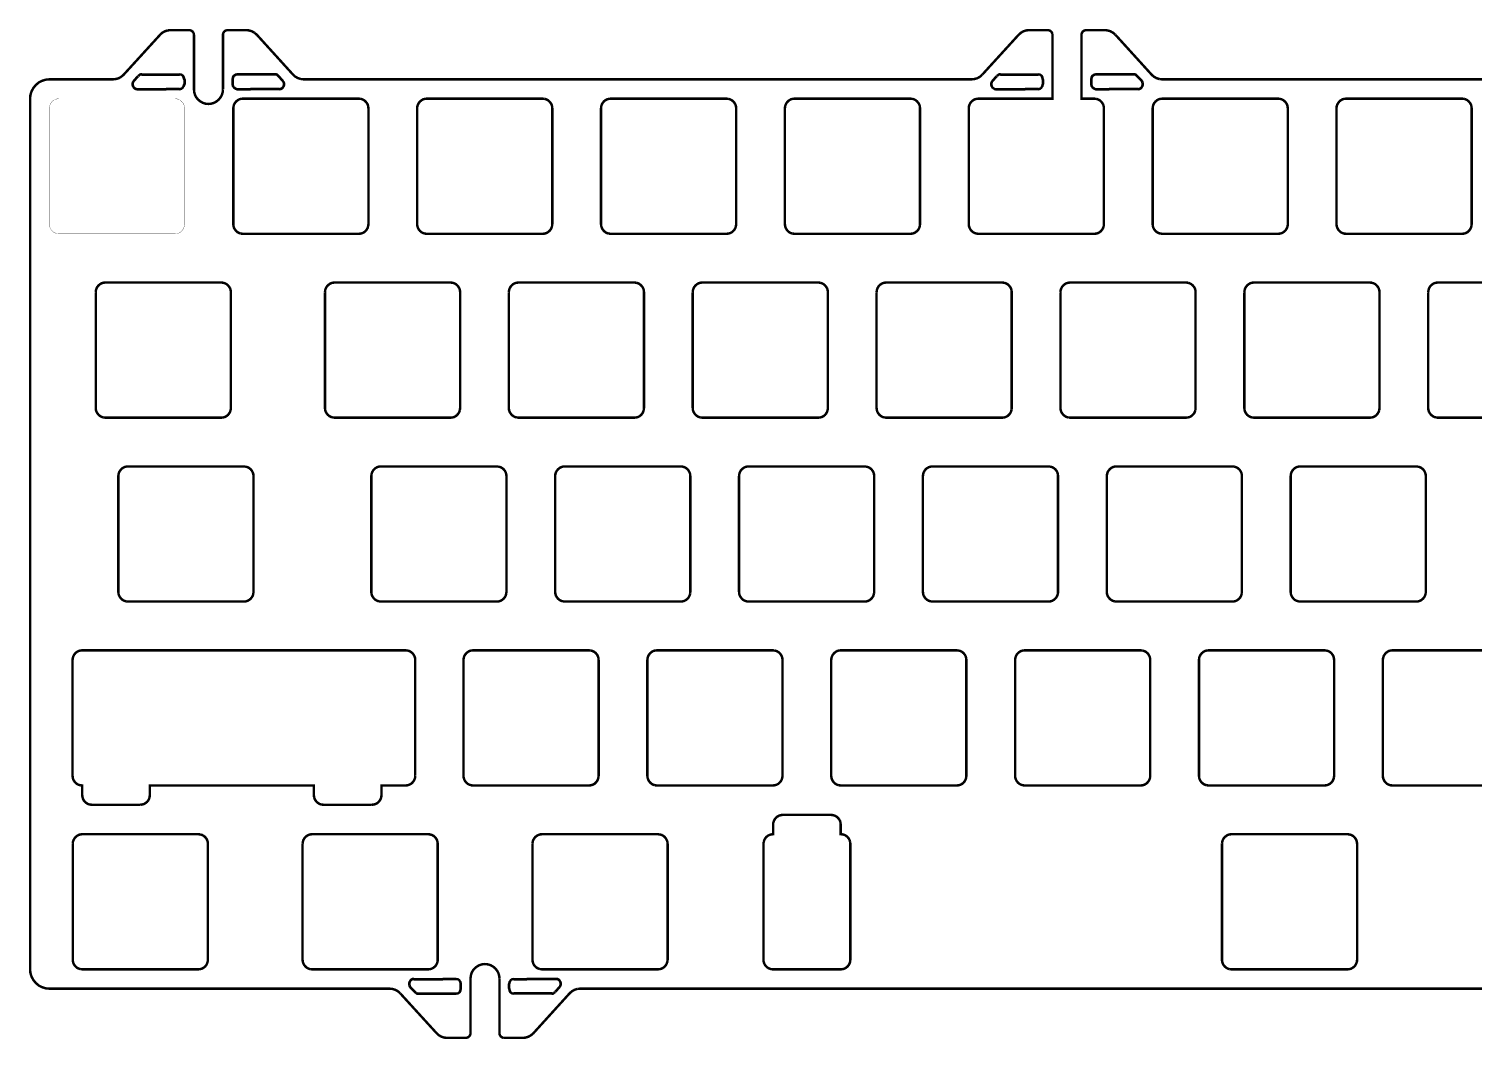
# Model space of a CAD drawing. Header units: millimetres. Extents: x -9 to 695, y -239 to 113.
# Drawn here: x 390.7 to 540.3, y -105.1 to -0.4 of the extents above; entities that cross this region are included whole.
import ezdxf

# ---------------------------------------------------------------- set-up
doc = ezdxf.new("R2010")
doc.units = ezdxf.units.MM
doc.layers.add('Board Outline Layer', color=6, linetype='Continuous', true_color=0xff00ff)

msp = doc.modelspace()

# ---------------------------------------------------------------- linework, layer by layer
at = {"layer": 'Board Outline Layer', "lineweight": 50}
for p, q in [((401.56, -5.81), (402.02, -5.31)), ((402.39, -5.15), (406.31, -5.15)), ((406.81, -5.65), (406.81, -6.15)), ((411.79, -5.65), (411.79, -6.15)), ((416.21, -5.15), (412.29, -5.15)), ((417.03, -5.81), (416.58, -5.31)), ((490.53, -5.81), (490.98, -5.31)), ((491.35, -5.15), (495.27, -5.15)), ((495.77, -5.65), (495.77, -6.15)), ((500.75, -5.65), (500.75, -6.15)), ((505.17, -5.15), (501.25, -5.15)), ((506, -5.81), (505.54, -5.31)), ((401.93, -6.65), (404.94, -6.65)), ((406.31, -6.65), (404.94, -6.65)), ((412.29, -6.65), (413.65, -6.65)), ((416.66, -6.65), (413.65, -6.65)), ((490.9, -6.65), (493.91, -6.65)), ((495.27, -6.65), (493.91, -6.65)), ((501.25, -6.65), (502.62, -6.65)), ((505.63, -6.65), (502.62, -6.65)), ((430.22, -99.69), (430.68, -100.19)), ((430.59, -98.85), (433.6, -98.85)), ((434.97, -98.85), (433.6, -98.85)), ((435.47, -99.85), (435.47, -99.35)), ((440.45, -99.85), (440.45, -99.35)), ((440.95, -98.85), (442.31, -98.85)), ((445.32, -98.85), (442.31, -98.85)), ((445.69, -99.69), (445.23, -100.19)), ((431.05, -100.35), (434.97, -100.35)), ((444.87, -100.35), (440.95, -100.35))]:
    msp.add_line(p, q, dxfattribs=at)
at = {"layer": 'Board Outline Layer', "const_width": 0.254}
for points in [[(400.3, -5.37), (400.53, -5.16), (404.29, -1.04), (404.5, -0.84), (404.78, -0.68), (405.08, -0.58)], [(405.08, -0.58), (405.4, -0.55), (407.31, -0.55), (407.41, -0.56), (407.49, -0.59), (407.57, -0.62), (407.65, -0.69), (407.72, -0.77), (407.77, -0.87), (407.8, -0.95), (407.81, -1.05)], [(407.81, -1.05), (407.81, -6.7), (407.84, -7), (407.92, -7.28), (408.06, -7.54), (408.25, -7.76), (408.47, -7.94), (408.72, -8.08), (409, -8.17), (409.3, -8.2), (409.59, -8.17), (409.87, -8.09), (410.13, -7.95), (410.35, -7.77), (410.56, -7.52), (410.7, -7.26), (410.78, -6.98), (410.81, -6.7)], [(411.2, -0.56), (411.1, -0.59), (411.03, -0.63), (410.94, -0.7), (410.88, -0.79), (410.84, -0.86), (410.82, -0.94), (410.81, -1.05), (410.81, -6.7)], [(411.2, -0.56), (411.31, -0.55), (413.22, -0.55), (413.51, -0.58), (413.81, -0.67), (414.09, -0.83)], [(414.09, -0.83), (414.33, -1.04), (418.07, -5.16), (418.29, -5.36), (418.57, -5.52), (418.87, -5.62)], [(496.75, -0.95), (496.76, -1.05), (496.76, -7.65), (489.08, -7.65), (488.88, -7.67), (488.7, -7.72), (488.54, -7.81), (488.38, -7.94), (488.26, -8.08), (488.16, -8.26), (488.1, -8.44), (488.08, -8.65)], [(489.48, -5.16), (493.24, -1.04), (493.48, -0.83), (493.73, -0.68), (494.03, -0.58), (494.35, -0.55)], [(494.35, -0.55), (496.26, -0.55), (496.36, -0.56), (496.44, -0.59), (496.54, -0.64), (496.6, -0.69), (496.67, -0.77), (496.71, -0.84), (496.75, -0.95)], [(500.26, -0.55), (500.15, -0.56), (500.05, -0.59), (499.96, -0.65), (499.89, -0.7), (499.83, -0.79), (499.79, -0.86), (499.77, -0.94), (499.76, -1.05), (499.76, -7.65), (501.08, -7.65), (501.3, -7.67)], [(500.26, -0.55), (502.17, -0.55), (502.46, -0.58), (502.76, -0.67), (503.04, -0.83), (503.28, -1.04)], [(503.28, -1.04), (507.02, -5.16), (507.24, -5.36), (507.52, -5.52), (507.82, -5.62)], [(390.83, -97.85), (390.83, -7.65), (390.86, -7.28), (390.98, -6.89), (391.17, -6.54), (391.42, -6.24), (391.72, -5.98), (392.07, -5.8), (392.46, -5.68)], [(392.46, -5.68), (392.83, -5.65), (399.42, -5.65), (399.75, -5.61), (400.02, -5.53), (400.3, -5.37)], [(418.87, -5.62), (419.18, -5.65), (488.38, -5.65), (488.7, -5.61), (488.97, -5.53), (489.25, -5.37), (489.48, -5.16)], [(507.82, -5.62), (508.13, -5.65), (577.33, -5.65), (577.65, -5.61), (577.92, -5.53), (578.2, -5.37), (578.44, -5.16)], [(425.09, -7.67), (424.88, -7.65), (412.88, -7.65), (412.68, -7.67), (412.5, -7.72), (412.34, -7.81), (412.18, -7.94), (412.06, -8.08), (411.96, -8.26), (411.9, -8.47), (411.88, -8.65)], [(411.88, -8.65), (411.88, -20.65), (411.9, -20.85), (411.95, -21.03), (412.04, -21.19), (412.17, -21.35), (412.33, -21.49), (412.49, -21.57), (412.67, -21.63)], [(425.86, -20.84), (425.88, -20.65), (425.88, -8.65), (425.86, -8.45), (425.81, -8.27), (425.72, -8.11), (425.59, -7.95), (425.43, -7.81), (425.27, -7.73), (425.09, -7.67)], [(444.15, -7.67), (443.93, -7.65), (431.93, -7.65), (431.73, -7.67), (431.55, -7.72), (431.39, -7.81), (431.23, -7.94), (431.1, -8.1), (431.01, -8.26), (430.95, -8.44), (430.93, -8.65)], [(430.93, -8.65), (430.93, -20.65), (430.95, -20.85), (431.01, -21.03), (431.09, -21.19), (431.22, -21.35), (431.38, -21.49), (431.54, -21.57), (431.72, -21.63)], [(444.91, -20.86), (444.93, -20.65), (444.93, -8.65), (444.91, -8.45), (444.86, -8.27), (444.77, -8.11), (444.64, -7.95), (444.48, -7.81), (444.32, -7.73), (444.15, -7.67)], [(463.2, -7.67), (462.98, -7.65), (450.98, -7.65), (450.79, -7.67), (450.61, -7.72), (450.45, -7.8), (450.28, -7.93), (450.15, -8.1), (450.06, -8.25), (450, -8.46), (449.98, -8.65)], [(449.98, -8.65), (449.98, -20.65), (450, -20.85), (450.06, -21.03), (450.14, -21.19), (450.27, -21.35), (450.43, -21.49), (450.59, -21.57), (450.77, -21.63)], [(463.96, -20.83), (463.98, -20.65), (463.98, -8.65), (463.96, -8.45), (463.91, -8.27), (463.82, -8.11), (463.69, -7.95), (463.53, -7.81), (463.37, -7.73), (463.2, -7.67)], [(482.25, -7.67), (482.03, -7.65), (470.03, -7.65), (469.83, -7.67), (469.65, -7.72), (469.47, -7.82), (469.33, -7.94), (469.21, -8.08), (469.11, -8.26), (469.05, -8.47), (469.03, -8.65)], [(469.03, -8.65), (469.03, -20.65), (469.05, -20.85), (469.11, -21.03), (469.21, -21.21), (469.32, -21.35), (469.48, -21.49), (469.64, -21.57), (469.82, -21.63)], [(483.01, -20.83), (483.03, -20.65), (483.03, -8.65), (483.01, -8.45), (482.96, -8.27), (482.87, -8.11), (482.74, -7.95), (482.58, -7.81), (482.42, -7.73), (482.25, -7.67)], [(488.08, -8.65), (488.08, -20.65), (488.1, -20.85), (488.16, -21.03), (488.24, -21.19), (488.37, -21.35), (488.53, -21.49), (488.69, -21.57), (488.87, -21.63)], [(502.07, -20.83), (502.08, -20.65), (502.08, -8.65), (502.06, -8.45), (502.01, -8.27), (501.92, -8.11), (501.79, -7.95), (501.63, -7.81), (501.47, -7.73), (501.3, -7.67)], [(520.35, -7.67), (520.13, -7.65), (508.13, -7.65), (507.93, -7.67), (507.75, -7.72), (507.59, -7.81), (507.43, -7.94), (507.3, -8.1), (507.21, -8.26), (507.15, -8.47), (507.13, -8.65)], [(507.13, -8.65), (507.13, -20.65), (507.15, -20.85), (507.21, -21.03), (507.29, -21.19), (507.42, -21.35), (507.58, -21.49), (507.74, -21.57), (507.92, -21.63)], [(521.12, -20.83), (521.13, -20.65), (521.13, -8.65), (521.11, -8.45), (521.06, -8.27), (520.97, -8.11), (520.84, -7.95), (520.68, -7.81), (520.52, -7.73), (520.35, -7.67)], [(539.4, -7.67), (539.18, -7.65), (527.18, -7.65), (526.98, -7.67), (526.8, -7.72), (526.62, -7.82), (526.48, -7.94), (526.35, -8.1), (526.26, -8.26), (526.2, -8.44), (526.18, -8.65)], [(526.18, -8.65), (526.18, -20.65), (526.2, -20.85), (526.26, -21.03), (526.34, -21.19), (526.47, -21.35), (526.63, -21.49), (526.79, -21.57), (526.97, -21.63)], [(540.16, -20.86), (540.18, -20.65), (540.18, -8.65), (540.16, -8.45), (540.11, -8.27), (540.02, -8.11), (539.89, -7.95), (539.73, -7.81), (539.57, -7.73), (539.4, -7.67)], [(412.67, -21.63), (412.88, -21.65), (424.88, -21.65), (425.08, -21.63), (425.25, -21.58), (425.42, -21.5), (425.58, -21.37), (425.71, -21.2), (425.8, -21.04), (425.86, -20.84)], [(431.72, -21.63), (431.93, -21.65), (443.93, -21.65), (444.13, -21.63), (444.31, -21.58), (444.47, -21.49), (444.63, -21.36), (444.75, -21.22), (444.85, -21.04), (444.91, -20.86)], [(450.77, -21.63), (450.98, -21.65), (462.98, -21.65), (463.18, -21.63), (463.36, -21.58), (463.55, -21.48), (463.68, -21.36), (463.8, -21.22), (463.9, -21.04), (463.96, -20.83)], [(469.82, -21.63), (470.03, -21.65), (482.03, -21.65), (482.23, -21.63), (482.41, -21.58), (482.57, -21.49), (482.73, -21.36), (482.85, -21.22), (482.95, -21.04), (483.01, -20.83)], [(488.87, -21.63), (489.08, -21.65), (501.08, -21.65), (501.28, -21.63), (501.46, -21.58), (501.65, -21.48), (501.78, -21.36), (501.9, -21.22), (502, -21.04), (502.07, -20.83)], [(507.92, -21.63), (508.13, -21.65), (520.13, -21.65), (520.33, -21.63), (520.51, -21.58), (520.67, -21.49), (520.83, -21.36), (520.95, -21.22), (521.05, -21.04), (521.12, -20.83)], [(526.97, -21.63), (527.18, -21.65), (539.18, -21.65), (539.38, -21.63), (539.56, -21.58), (539.75, -21.48), (539.88, -21.36), (540, -21.22), (540.1, -21.04), (540.16, -20.86)], [(410.84, -26.72), (410.63, -26.7), (398.63, -26.7), (398.43, -26.72), (398.25, -26.77), (398.09, -26.86), (397.93, -26.99), (397.79, -27.15), (397.71, -27.31), (397.65, -27.49), (397.63, -27.7)], [(411.61, -39.89), (411.63, -39.7), (411.63, -27.7), (411.61, -27.5), (411.56, -27.32), (411.47, -27.16), (411.34, -27), (411.18, -26.86), (411.02, -26.78), (410.84, -26.72)], [(434.59, -26.72), (434.38, -26.7), (422.38, -26.7), (422.18, -26.72), (422, -26.77), (421.84, -26.86), (421.68, -26.99), (421.55, -27.15), (421.46, -27.31), (421.4, -27.49), (421.38, -27.7)], [(435.36, -39.91), (435.38, -39.7), (435.38, -27.7), (435.36, -27.5), (435.31, -27.32), (435.22, -27.16), (435.09, -27), (434.93, -26.86), (434.77, -26.78), (434.59, -26.72)], [(453.64, -26.72), (453.43, -26.7), (441.43, -26.7), (441.23, -26.72), (441.05, -26.77), (440.89, -26.86), (440.73, -26.99), (440.6, -27.15), (440.51, -27.31), (440.45, -27.52), (440.43, -27.7)], [(454.41, -39.89), (454.43, -39.7), (454.43, -27.7), (454.41, -27.5), (454.36, -27.32), (454.27, -27.16), (454.14, -27), (453.98, -26.86), (453.82, -26.78), (453.64, -26.72)], [(472.7, -26.72), (472.48, -26.7), (460.48, -26.7), (460.28, -26.72), (460.1, -26.77), (459.94, -26.86), (459.78, -26.99), (459.66, -27.13), (459.56, -27.31), (459.5, -27.49), (459.48, -27.7)], [(473.46, -39.89), (473.48, -39.7), (473.48, -27.7), (473.46, -27.5), (473.41, -27.32), (473.32, -27.16), (473.19, -27), (473.03, -26.86), (472.87, -26.78), (472.7, -26.72)], [(491.75, -26.72), (491.53, -26.7), (479.53, -26.7), (479.33, -26.72), (479.15, -26.77), (478.99, -26.86), (478.83, -26.99), (478.71, -27.13), (478.61, -27.31), (478.55, -27.52), (478.53, -27.7)], [(492.51, -39.88), (492.53, -39.7), (492.53, -27.7), (492.51, -27.5), (492.46, -27.32), (492.37, -27.16), (492.24, -27), (492.08, -26.86), (491.92, -26.78), (491.75, -26.72)], [(510.8, -26.72), (510.58, -26.7), (498.58, -26.7), (498.38, -26.72), (498.2, -26.77), (498.04, -26.86), (497.88, -26.99), (497.76, -27.13), (497.66, -27.31), (497.6, -27.49), (497.58, -27.7)], [(511.56, -39.91), (511.58, -39.7), (511.58, -27.7), (511.56, -27.5), (511.51, -27.32), (511.42, -27.16), (511.29, -27), (511.13, -26.86), (510.97, -26.78), (510.8, -26.72)], [(529.85, -26.72), (529.63, -26.7), (517.63, -26.7), (517.43, -26.72), (517.25, -26.77), (517.09, -26.86), (516.93, -26.99), (516.8, -27.15), (516.71, -27.31), (516.65, -27.52), (516.63, -27.7)], [(530.61, -39.91), (530.63, -39.7), (530.63, -27.7), (530.61, -27.5), (530.56, -27.32), (530.47, -27.16), (530.34, -27), (530.18, -26.86), (530.02, -26.78), (529.85, -26.72)], [(548.9, -26.72), (548.68, -26.7), (536.68, -26.7), (536.48, -26.72), (536.3, -26.77), (536.14, -26.86), (535.98, -26.99), (535.86, -27.13), (535.76, -27.31), (535.7, -27.52), (535.68, -27.7)], [(397.63, -27.7), (397.63, -39.7), (397.65, -39.9), (397.7, -40.07), (397.79, -40.23), (397.92, -40.4), (398.08, -40.53), (398.24, -40.62), (398.44, -40.68)], [(421.38, -27.7), (421.38, -39.7), (421.4, -39.9), (421.45, -40.07), (421.54, -40.23), (421.67, -40.4), (421.83, -40.53), (421.99, -40.62), (422.19, -40.68)], [(440.43, -27.7), (440.43, -39.7), (440.45, -39.9), (440.5, -40.07), (440.59, -40.23), (440.72, -40.4), (440.88, -40.53), (441.04, -40.62), (441.24, -40.68)], [(459.48, -27.7), (459.48, -39.7), (459.5, -39.9), (459.55, -40.07), (459.64, -40.23), (459.77, -40.4), (459.93, -40.53), (460.09, -40.62), (460.29, -40.68)], [(478.53, -27.7), (478.53, -39.7), (478.55, -39.9), (478.6, -40.07), (478.69, -40.23), (478.82, -40.4), (478.98, -40.53), (479.14, -40.62), (479.34, -40.68)], [(497.58, -27.7), (497.58, -39.7), (497.6, -39.9), (497.65, -40.07), (497.74, -40.23), (497.87, -40.4), (498.03, -40.53), (498.19, -40.62), (498.39, -40.68)], [(516.63, -27.7), (516.63, -39.7), (516.65, -39.9), (516.7, -40.07), (516.79, -40.23), (516.92, -40.4), (517.08, -40.53), (517.24, -40.62), (517.44, -40.68)], [(535.68, -27.7), (535.68, -39.7), (535.7, -39.9), (535.75, -40.07), (535.84, -40.23), (535.97, -40.4), (536.13, -40.53), (536.29, -40.62), (536.49, -40.68)], [(398.44, -40.68), (398.63, -40.7), (410.63, -40.7), (410.83, -40.68), (411, -40.63), (411.16, -40.55), (411.33, -40.42), (411.46, -40.25), (411.55, -40.09), (411.61, -39.89)], [(422.19, -40.68), (422.38, -40.7), (434.38, -40.7), (434.58, -40.68), (434.76, -40.63), (434.95, -40.53), (435.08, -40.41), (435.2, -40.27), (435.3, -40.09), (435.36, -39.91)], [(441.24, -40.68), (441.43, -40.7), (453.43, -40.7), (453.63, -40.68), (453.8, -40.63), (453.97, -40.55), (454.13, -40.42), (454.25, -40.28), (454.35, -40.09), (454.41, -39.89)], [(460.29, -40.68), (460.48, -40.7), (472.48, -40.7), (472.68, -40.68), (472.85, -40.63), (473.02, -40.55), (473.18, -40.42), (473.3, -40.28), (473.4, -40.09), (473.46, -39.89)], [(479.34, -40.68), (479.53, -40.7), (491.53, -40.7), (491.73, -40.68), (491.91, -40.63), (492.1, -40.53), (492.23, -40.41), (492.37, -40.25), (492.45, -40.09), (492.51, -39.88)], [(498.39, -40.68), (498.58, -40.7), (510.58, -40.7), (510.78, -40.68), (510.96, -40.63), (511.15, -40.53), (511.28, -40.41), (511.42, -40.25), (511.5, -40.09), (511.56, -39.91)], [(517.44, -40.68), (517.63, -40.7), (529.63, -40.7), (529.83, -40.68), (530.01, -40.63), (530.2, -40.53), (530.33, -40.41), (530.45, -40.27), (530.55, -40.09), (530.61, -39.91)], [(536.49, -40.68), (536.68, -40.7), (548.68, -40.7), (548.88, -40.68), (549.06, -40.63), (549.22, -40.54), (549.38, -40.41), (549.52, -40.25), (549.6, -40.09), (549.67, -39.88)], [(413.16, -45.77), (412.97, -45.75), (400.97, -45.75), (400.77, -45.77), (400.6, -45.82), (400.41, -45.92), (400.27, -46.04), (400.16, -46.18), (400.05, -46.36), (399.99, -46.57), (399.97, -46.75)], [(413.96, -58.93), (413.97, -58.75), (413.97, -46.75), (413.96, -46.55), (413.9, -46.38), (413.82, -46.22), (413.69, -46.05), (413.53, -45.92), (413.37, -45.83), (413.16, -45.77)], [(439.37, -45.77), (439.18, -45.75), (427.18, -45.75), (426.98, -45.77), (426.8, -45.82), (426.62, -45.92), (426.48, -46.04), (426.36, -46.18), (426.26, -46.36), (426.2, -46.57), (426.18, -46.75)], [(440.16, -58.93), (440.18, -58.75), (440.18, -46.75), (440.16, -46.55), (440.11, -46.38), (440.03, -46.22), (439.9, -46.05), (439.74, -45.92), (439.58, -45.83), (439.37, -45.77)], [(458.42, -45.77), (458.23, -45.75), (446.23, -45.75), (446.03, -45.77), (445.85, -45.82), (445.69, -45.91), (445.53, -46.04), (445.41, -46.18), (445.31, -46.36), (445.25, -46.54), (445.23, -46.75)], [(459.21, -58.94), (459.23, -58.75), (459.23, -46.75), (459.21, -46.55), (459.16, -46.38), (459.08, -46.22), (458.95, -46.05), (458.79, -45.92), (458.63, -45.83), (458.42, -45.77)], [(477.47, -45.77), (477.28, -45.75), (465.28, -45.75), (465.08, -45.77), (464.9, -45.82), (464.74, -45.91), (464.58, -46.04), (464.46, -46.18), (464.36, -46.36), (464.3, -46.57), (464.28, -46.75)], [(478.26, -58.93), (478.28, -58.75), (478.28, -46.75), (478.26, -46.55), (478.21, -46.38), (478.13, -46.22), (478, -46.05), (477.84, -45.92), (477.68, -45.83), (477.47, -45.77)], [(496.52, -45.77), (496.33, -45.75), (484.33, -45.75), (484.14, -45.77), (483.96, -45.82), (483.77, -45.92), (483.63, -46.03), (483.52, -46.17), (483.41, -46.36), (483.35, -46.56), (483.33, -46.75)], [(497.31, -58.96), (497.33, -58.75), (497.33, -46.75), (497.31, -46.55), (497.26, -46.38), (497.18, -46.22), (497.05, -46.05), (496.89, -45.92), (496.73, -45.83), (496.52, -45.77)], [(515.57, -45.77), (515.38, -45.75), (503.38, -45.75), (503.18, -45.77), (503, -45.82), (502.84, -45.91), (502.68, -46.04), (502.55, -46.2), (502.46, -46.36), (502.4, -46.57), (502.38, -46.75)], [(516.36, -58.93), (516.38, -58.75), (516.38, -46.75), (516.36, -46.55), (516.31, -46.38), (516.23, -46.22), (516.1, -46.05), (515.94, -45.92), (515.78, -45.83), (515.57, -45.77)], [(534.62, -45.77), (534.43, -45.75), (522.43, -45.75), (522.23, -45.77), (522.05, -45.82), (521.87, -45.92), (521.73, -46.04), (521.6, -46.2), (521.51, -46.36), (521.45, -46.57), (521.43, -46.75)], [(535.42, -58.93), (535.43, -58.75), (535.43, -46.75), (535.41, -46.55), (535.36, -46.38), (535.28, -46.22), (535.15, -46.05), (534.99, -45.92), (534.83, -45.83), (534.62, -45.77)], [(399.97, -46.75), (399.97, -58.75), (399.99, -58.95), (400.05, -59.12), (400.13, -59.28), (400.26, -59.45), (400.42, -59.58), (400.58, -59.67), (400.79, -59.73)], [(426.18, -46.75), (426.18, -58.75), (426.2, -58.95), (426.25, -59.12), (426.34, -59.28), (426.47, -59.45), (426.63, -59.58), (426.79, -59.67), (426.99, -59.73)], [(445.23, -46.75), (445.23, -58.75), (445.25, -58.95), (445.3, -59.12), (445.39, -59.28), (445.52, -59.45), (445.68, -59.58), (445.84, -59.67), (446.04, -59.73)], [(464.28, -46.75), (464.28, -58.75), (464.3, -58.95), (464.35, -59.12), (464.44, -59.28), (464.57, -59.45), (464.7, -59.57), (464.89, -59.67), (465.09, -59.73)], [(483.33, -46.75), (483.33, -58.75), (483.35, -58.95), (483.4, -59.12), (483.49, -59.28), (483.62, -59.45), (483.78, -59.58), (483.94, -59.67), (484.14, -59.73)], [(502.38, -46.75), (502.38, -58.75), (502.4, -58.95), (502.45, -59.12), (502.54, -59.28), (502.67, -59.45), (502.83, -59.58), (502.99, -59.67), (503.19, -59.73)], [(521.43, -46.75), (521.43, -58.75), (521.45, -58.95), (521.5, -59.12), (521.59, -59.28), (521.72, -59.45), (521.85, -59.57), (522.04, -59.67), (522.24, -59.73)], [(400.79, -59.73), (400.97, -59.75), (412.97, -59.75), (413.18, -59.73), (413.35, -59.68), (413.51, -59.59), (413.68, -59.46), (413.79, -59.32), (413.9, -59.14), (413.96, -58.93)], [(426.99, -59.73), (427.18, -59.75), (439.18, -59.75), (439.38, -59.73), (439.56, -59.68), (439.72, -59.59), (439.88, -59.46), (440, -59.32), (440.1, -59.14), (440.16, -58.93)], [(446.04, -59.73), (446.23, -59.75), (458.23, -59.75), (458.43, -59.73), (458.6, -59.68), (458.79, -59.58), (458.93, -59.47), (459.05, -59.33), (459.15, -59.14), (459.21, -58.94)], [(465.09, -59.73), (465.28, -59.75), (477.28, -59.75), (477.48, -59.73), (477.66, -59.68), (477.82, -59.59), (477.98, -59.46), (478.1, -59.32), (478.2, -59.14), (478.26, -58.93)], [(484.14, -59.73), (484.33, -59.75), (496.33, -59.75), (496.53, -59.73), (496.71, -59.68), (496.87, -59.59), (497.03, -59.46), (497.15, -59.32), (497.25, -59.14), (497.31, -58.96)], [(503.19, -59.73), (503.38, -59.75), (515.38, -59.75), (515.58, -59.73), (515.76, -59.68), (515.92, -59.59), (516.08, -59.46), (516.2, -59.32), (516.3, -59.14), (516.36, -58.93)], [(522.24, -59.73), (522.43, -59.75), (534.43, -59.75), (534.63, -59.73), (534.81, -59.68), (534.97, -59.59), (535.13, -59.46), (535.25, -59.32), (535.35, -59.14), (535.42, -58.93)], [(395.23, -65.8), (395.25, -65.61), (395.31, -65.41), (395.4, -65.25), (395.53, -65.08), (395.7, -64.95), (395.86, -64.87), (396.04, -64.82), (396.23, -64.8), (429.73, -64.8), (429.93, -64.82), (430.1, -64.87), (430.26, -64.95), (430.43, -65.08), (430.56, -65.25), (430.65, -65.41), (430.71, -65.58), (430.73, -65.8)], [(395.23, -65.8), (395.23, -77.8), (395.25, -78), (395.3, -78.18), (395.39, -78.34), (395.52, -78.5), (395.68, -78.64), (395.84, -78.72), (396.02, -78.78)], [(430.73, -77.8), (430.73, -65.8)], [(448.92, -64.82), (448.73, -64.8), (436.73, -64.8), (436.53, -64.82), (436.35, -64.87), (436.19, -64.96), (436.03, -65.09), (435.9, -65.25), (435.81, -65.41), (435.75, -65.62), (435.73, -65.8)], [(435.73, -65.8), (435.73, -77.8), (435.75, -78), (435.81, -78.18), (435.89, -78.34), (436.02, -78.5), (436.18, -78.64), (436.34, -78.72), (436.52, -78.78)], [(449.71, -77.98), (449.73, -77.8), (449.73, -65.8), (449.71, -65.6), (449.66, -65.43), (449.58, -65.27), (449.45, -65.1), (449.31, -64.98), (449.13, -64.88), (448.92, -64.82)], [(467.97, -64.82), (467.78, -64.8), (455.78, -64.8), (455.58, -64.82), (455.4, -64.87), (455.22, -64.97), (455.08, -65.09), (454.95, -65.25), (454.86, -65.41), (454.8, -65.62), (454.78, -65.8)], [(454.78, -65.8), (454.78, -77.8), (454.8, -78), (454.86, -78.18), (454.94, -78.34), (455.07, -78.5), (455.23, -78.64), (455.39, -78.72), (455.57, -78.78)], [(468.76, -77.98), (468.78, -77.8), (468.78, -65.8), (468.76, -65.6), (468.71, -65.43), (468.61, -65.24), (468.5, -65.1), (468.34, -64.97), (468.18, -64.88), (467.97, -64.82)], [(487.02, -64.82), (486.83, -64.8), (474.83, -64.8), (474.63, -64.82), (474.45, -64.87), (474.29, -64.96), (474.13, -65.09), (474, -65.25), (473.91, -65.41), (473.85, -65.62), (473.83, -65.8)], [(473.83, -65.8), (473.83, -77.8), (473.85, -78), (473.91, -78.18), (473.99, -78.34), (474.12, -78.5), (474.28, -78.64), (474.44, -78.72), (474.62, -78.78)], [(487.81, -77.98), (487.83, -77.8), (487.83, -65.8), (487.81, -65.6), (487.76, -65.43), (487.68, -65.27), (487.55, -65.1), (487.41, -64.98), (487.23, -64.88), (487.02, -64.82)], [(506.07, -64.82), (505.88, -64.8), (493.88, -64.8), (493.68, -64.82), (493.5, -64.87), (493.34, -64.96), (493.18, -65.09), (493.06, -65.23), (492.96, -65.41), (492.9, -65.62), (492.88, -65.8)], [(492.88, -65.8), (492.88, -77.8), (492.9, -78), (492.96, -78.18), (493.04, -78.34), (493.17, -78.5), (493.33, -78.64), (493.49, -78.72), (493.67, -78.78)], [(506.87, -77.98), (506.88, -77.8), (506.88, -65.8), (506.86, -65.6), (506.81, -65.43), (506.73, -65.27), (506.6, -65.1), (506.46, -64.98), (506.28, -64.88), (506.07, -64.82)], [(525.12, -64.82), (524.93, -64.8), (512.93, -64.8), (512.73, -64.82), (512.55, -64.87), (512.39, -64.96), (512.23, -65.09), (512.11, -65.23), (512.01, -65.41), (511.95, -65.59), (511.93, -65.8)], [(511.93, -65.8), (511.93, -77.8), (511.95, -78), (512.01, -78.18), (512.09, -78.34), (512.22, -78.5), (512.38, -78.64), (512.54, -78.72), (512.72, -78.78)], [(525.91, -77.99), (525.93, -77.8), (525.93, -65.8), (525.91, -65.6), (525.86, -65.43), (525.78, -65.27), (525.65, -65.1), (525.51, -64.98), (525.33, -64.88), (525.12, -64.82)], [(544.17, -64.82), (543.98, -64.8), (531.98, -64.8), (531.78, -64.82), (531.6, -64.87), (531.44, -64.96), (531.28, -65.09), (531.15, -65.25), (531.06, -65.41), (531, -65.62), (530.98, -65.8)], [(530.98, -65.8), (530.98, -77.8), (531, -78), (531.06, -78.18), (531.14, -78.34), (531.27, -78.5), (531.43, -78.64), (531.59, -78.72), (531.77, -78.78)], [(426.23, -80.8), (426.42, -80.78), (426.63, -80.72), (426.79, -80.63), (426.95, -80.5), (427.08, -80.33), (427.16, -80.17), (427.21, -80), (427.23, -79.8), (427.23, -78.8), (429.73, -78.8), (429.93, -78.78), (430.1, -78.73), (430.26, -78.65), (430.43, -78.52), (430.56, -78.35), (430.65, -78.19), (430.71, -78.02), (430.73, -77.8)], [(396.25, -79.98), (396.23, -79.8), (396.23, -78.8), (396.23, -78.8), (396.02, -78.78)], [(402.23, -80.8), (402.42, -80.78), (402.63, -80.72), (402.78, -80.63), (402.95, -80.5), (403.08, -80.33), (403.16, -80.17), (403.21, -80), (403.23, -79.8), (403.23, -78.8), (420.23, -78.8), (420.23, -79.8), (420.25, -80.01)], [(436.52, -78.78), (436.73, -78.8), (448.73, -78.8), (448.93, -78.78), (449.11, -78.73), (449.3, -78.63), (449.43, -78.51), (449.55, -78.37), (449.65, -78.19), (449.71, -77.98)], [(455.57, -78.78), (455.78, -78.8), (467.78, -78.8), (467.98, -78.78), (468.16, -78.73), (468.35, -78.63), (468.48, -78.51), (468.6, -78.37), (468.7, -78.19), (468.76, -77.98)], [(474.62, -78.78), (474.83, -78.8), (486.83, -78.8), (487.03, -78.78), (487.21, -78.73), (487.4, -78.63), (487.53, -78.51), (487.65, -78.37), (487.75, -78.19), (487.81, -77.98)], [(493.67, -78.78), (493.88, -78.8), (505.88, -78.8), (506.08, -78.78), (506.26, -78.73), (506.45, -78.63), (506.58, -78.51), (506.7, -78.37), (506.8, -78.19), (506.87, -77.98)], [(512.72, -78.78), (512.93, -78.8), (524.93, -78.8), (525.13, -78.78), (525.3, -78.73), (525.49, -78.63), (525.63, -78.52), (525.75, -78.38), (525.85, -78.19), (525.91, -77.99)], [(531.77, -78.78), (531.98, -78.8), (543.98, -78.8), (544.18, -78.78), (544.36, -78.73), (544.55, -78.63), (544.68, -78.51), (544.82, -78.35), (544.9, -78.19), (544.97, -77.98)], [(402.23, -80.8), (397.23, -80.8), (397.03, -80.78), (396.85, -80.73), (396.69, -80.64), (396.53, -80.51), (396.39, -80.35), (396.31, -80.19), (396.25, -79.98)], [(420.25, -80.01), (420.31, -80.19), (420.41, -80.37), (420.53, -80.51), (420.69, -80.64), (420.85, -80.73), (421.03, -80.78), (421.23, -80.8), (426.23, -80.8)], [(468.63, -81.87), (468.42, -81.93), (468.24, -82.03), (468.1, -82.15), (467.99, -82.29), (467.89, -82.47), (467.83, -82.65), (467.81, -82.85), (467.81, -83.85), (467.62, -83.87), (467.44, -83.92), (467.28, -84), (467.11, -84.13), (466.98, -84.3), (466.89, -84.46), (466.83, -84.66)], [(467.83, -82.67), (467.89, -82.46), (467.98, -82.3), (468.11, -82.14), (468.27, -82.01), (468.43, -81.92), (468.61, -81.87), (468.81, -81.85), (473.81, -81.85), (474, -81.87)], [(474, -81.87), (474.2, -81.93), (474.39, -82.03), (474.52, -82.15), (474.64, -82.29), (474.74, -82.47), (474.79, -82.65), (474.81, -82.85), (474.81, -83.85), (475.01, -83.87), (475.19, -83.92), (475.35, -84), (475.51, -84.13), (475.65, -84.3), (475.73, -84.46), (475.79, -84.66)], [(408.44, -83.87), (408.25, -83.85), (396.25, -83.85), (396.05, -83.87), (395.87, -83.92), (395.71, -84.01), (395.55, -84.14), (395.43, -84.28), (395.33, -84.46), (395.27, -84.64), (395.25, -84.85)], [(409.23, -97.04), (409.25, -96.85), (409.25, -84.85), (409.23, -84.65), (409.18, -84.48), (409.1, -84.32), (408.97, -84.15), (408.83, -84.03), (408.65, -83.93), (408.44, -83.87)], [(432.25, -83.87), (432.06, -83.85), (420.06, -83.85), (419.86, -83.87), (419.68, -83.92), (419.52, -84.01), (419.36, -84.14), (419.24, -84.28), (419.14, -84.46), (419.09, -84.64), (419.06, -84.85)], [(433.05, -97.04), (433.06, -96.85), (433.06, -84.85), (433.04, -84.65), (432.99, -84.48), (432.91, -84.32), (432.78, -84.15), (432.64, -84.03), (432.46, -83.93), (432.25, -83.87)], [(456.06, -83.87), (455.88, -83.85), (443.88, -83.85), (443.67, -83.87), (443.5, -83.92), (443.34, -84.01), (443.17, -84.14), (443.06, -84.28), (442.95, -84.46), (442.9, -84.64), (442.88, -84.85)], [(456.86, -97.04), (456.88, -96.85), (456.88, -84.85), (456.86, -84.65), (456.8, -84.48), (456.72, -84.32), (456.59, -84.15), (456.45, -84.03), (456.27, -83.93), (456.06, -83.87)], [(527.5, -83.87), (527.31, -83.85), (515.31, -83.85), (515.11, -83.87), (514.93, -83.92), (514.77, -84.01), (514.61, -84.14), (514.49, -84.28), (514.39, -84.46), (514.34, -84.64), (514.31, -84.85)], [(528.3, -97.04), (528.31, -96.85), (528.31, -84.85), (528.29, -84.65), (528.24, -84.48), (528.16, -84.32), (528.03, -84.15), (527.89, -84.03), (527.71, -83.93), (527.5, -83.87)], [(395.25, -84.85), (395.25, -96.85), (395.27, -97.05), (395.32, -97.23), (395.41, -97.39), (395.54, -97.55), (395.7, -97.69), (395.86, -97.77), (396.04, -97.83)], [(419.06, -84.85), (419.06, -96.85), (419.08, -97.05), (419.14, -97.23), (419.22, -97.39), (419.35, -97.55), (419.51, -97.69), (419.67, -97.77), (419.85, -97.83)], [(442.88, -84.85), (442.88, -96.85), (442.9, -97.05), (442.95, -97.23), (443.03, -97.39), (443.16, -97.55), (443.33, -97.69), (443.49, -97.77), (443.66, -97.83)], [(475.79, -84.66), (475.81, -84.85), (475.81, -96.85)], [(514.31, -84.85), (514.31, -96.85), (514.33, -97.05), (514.39, -97.23), (514.47, -97.39), (514.6, -97.55), (514.76, -97.69), (514.92, -97.77), (515.1, -97.83)], [(396.04, -97.83), (396.25, -97.85), (408.25, -97.85), (408.45, -97.83), (408.62, -97.78), (408.81, -97.68), (408.95, -97.57), (409.07, -97.43), (409.17, -97.24), (409.23, -97.04)], [(419.85, -97.83), (420.06, -97.85), (432.06, -97.85), (432.26, -97.83), (432.44, -97.78), (432.62, -97.68), (432.76, -97.57), (432.88, -97.43), (432.98, -97.24), (433.05, -97.04)], [(436.46, -104.45), (436.46, -98.8), (436.49, -98.5), (436.57, -98.22), (436.71, -97.96), (436.9, -97.74), (437.12, -97.56), (437.37, -97.42), (437.65, -97.33), (437.95, -97.3), (438.24, -97.33), (438.52, -97.41), (438.78, -97.55), (439, -97.73), (439.21, -97.98), (439.35, -98.24), (439.43, -98.52), (439.46, -98.8)], [(443.66, -97.83), (443.88, -97.85), (455.88, -97.85), (456.07, -97.83), (456.25, -97.78), (456.43, -97.68), (456.57, -97.57), (456.69, -97.43), (456.79, -97.24), (456.86, -97.04)], [(515.1, -97.83), (515.31, -97.85), (527.31, -97.85), (527.51, -97.83), (527.69, -97.78), (527.87, -97.68), (528.01, -97.57), (528.13, -97.43), (528.23, -97.24), (528.3, -97.04)], [(429.18, -100.34), (428.95, -100.13), (428.67, -99.97), (428.37, -99.88), (428.07, -99.85), (392.83, -99.85), (392.46, -99.82), (392.07, -99.7), (391.72, -99.52), (391.42, -99.26), (391.17, -98.96), (390.98, -98.61), (390.86, -98.22), (390.83, -97.85)], [(439.85, -104.94), (439.77, -104.92), (439.68, -104.86), (439.59, -104.8), (439.53, -104.71), (439.49, -104.64), (439.47, -104.56), (439.46, -104.45), (439.46, -98.8)], [(429.18, -100.34), (432.94, -104.46), (433.15, -104.66), (433.43, -104.82), (433.73, -104.92)], [(442.74, -104.67), (442.98, -104.46), (446.72, -100.34), (446.94, -100.14), (447.22, -99.98), (447.52, -99.88)], [(619.79, -100.34), (619.55, -100.13), (619.27, -99.97), (618.97, -99.88), (618.68, -99.85), (447.83, -99.85), (447.52, -99.88)], [(433.73, -104.92), (434.05, -104.95), (435.96, -104.95), (436.06, -104.94), (436.14, -104.91), (436.24, -104.86), (436.32, -104.79), (436.39, -104.71), (436.42, -104.63), (436.45, -104.55), (436.46, -104.45)], [(439.85, -104.94), (439.96, -104.95), (441.87, -104.95), (442.16, -104.92), (442.46, -104.83), (442.74, -104.67)]]:
    msp.add_lwpolyline(points, dxfattribs=at)
at = {"layer": 'Board Outline Layer', "const_width": 0.0254}
msp.add_lwpolyline([(406.81, -20.83), (406.83, -20.65), (406.83, -8.65), (406.81, -8.45), (406.76, -8.27), (406.67, -8.11), (406.54, -7.95), (406.38, -7.81), (406.22, -7.73), (406.04, -7.67), (405.83, -7.65), (393.83, -7.65), (393.64, -7.67), (393.46, -7.72), (393.3, -7.8), (393.13, -7.93), (393, -8.1), (392.91, -8.25), (392.85, -8.46), (392.83, -8.65), (392.83, -20.65), (392.85, -20.85), (392.9, -21.03), (392.99, -21.19), (393.12, -21.35), (393.28, -21.49), (393.44, -21.57), (393.62, -21.63), (393.83, -21.65), (405.83, -21.65), (406.03, -21.63), (406.21, -21.58), (406.4, -21.48), (406.53, -21.36), (406.67, -21.2), (406.75, -21.04)], close=True, dxfattribs=at)
at = {"layer": 'Board Outline Layer', "const_width": 0.254}
msp.add_lwpolyline([(466.83, -84.66), (466.81, -84.85), (466.81, -96.85, 0.414224), (467.81, -97.85), (474.81, -97.85), (475.01, -97.83), (475.19, -97.78), (475.35, -97.69), (475.52, -97.56), (475.63, -97.42), (475.73, -97.24), (475.79, -97.06), (475.81, -96.85)], format="xyb", dxfattribs=at)
at = {"layer": 'Board Outline Layer', "lineweight": 50}
for centre, start, end in [((401.93, -6.15), 137.672, 270), ((402.39, -5.65), 90, 137.672), ((406.31, -5.65), 0, 90), ((412.29, -5.65), 90, 180), ((416.21, -5.65), 42.328, 90), ((416.66, -6.15), 270, 42.328), ((490.9, -6.15), 137.672, 270), ((491.35, -5.65), 90, 137.672), ((495.27, -5.65), 0, 90), ((501.25, -5.65), 90, 180), ((505.17, -5.65), 42.328, 90), ((505.63, -6.15), 270, 42.328), ((406.31, -6.15), 270, 0), ((412.29, -6.15), 180, 270), ((495.27, -6.15), 270, 0), ((501.25, -6.15), 180, 270), ((430.59, -99.35), 90, 222.328), ((431.05, -99.85), 222.328, 270), ((434.97, -99.35), 0, 90), ((434.97, -99.85), 270, 0), ((440.95, -99.35), 90, 180), ((440.95, -99.85), 180, 270), ((444.87, -99.85), 270, 317.672), ((445.32, -99.35), 317.672, 90)]:
    msp.add_arc(centre, 0.5, start, end, dxfattribs=at)

doc.saveas('drawing.dxf')
